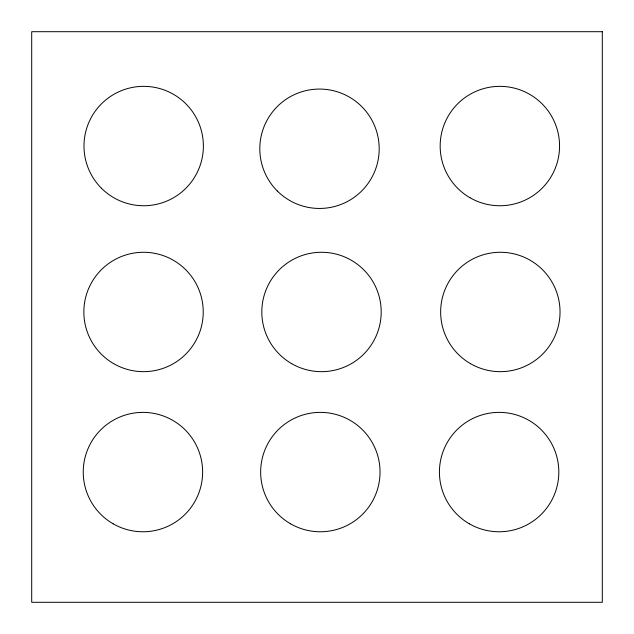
<?xml version="1.0" encoding="UTF-8"?>
<svg xmlns="http://www.w3.org/2000/svg" width="634" height="634" viewBox="0 0 634 634"><rect width="100%" height="100%" fill="white"/><g stroke="black" fill="none" stroke-linecap="round" stroke-linejoin="round"><path stroke-width="0.95" d="M602.3 31.7L31.7 31.7L31.7 602.3L602.3 602.3L602.3 31.7M277.288 190.969A59.699 59.699 0 0 0 377.159 164.206A59.699 59.699 0 0 0 304.051 91.098A59.699 59.699 0 0 0 277.288 190.969M469.271 523.771A59.699 59.699 0 0 0 558.816 472.068A59.699 59.699 0 0 0 469.271 420.374A59.699 59.699 0 0 0 469.271 523.771M290.499 523.771A59.699 59.699 0 0 0 380.043 472.068A59.699 59.699 0 0 0 290.499 420.374A59.699 59.699 0 0 0 290.499 523.771M113.09 523.771A59.699 59.699 0 0 0 202.634 472.068A59.699 59.699 0 0 0 113.09 420.374A59.699 59.699 0 0 0 113.09 523.771M470.491 363.662A59.699 59.699 0 0 0 560.036 311.968A59.699 59.699 0 0 0 470.491 260.273A59.699 59.699 0 0 0 470.491 363.662M291.656 363.662A59.699 59.699 0 0 0 381.2 311.968A59.699 59.699 0 0 0 291.656 260.273A59.699 59.699 0 0 0 291.656 363.662M113.684 363.662A59.699 59.699 0 0 0 203.229 311.968A59.699 59.699 0 0 0 113.684 260.273A59.699 59.699 0 0 0 113.684 363.662M470.016 197.745A59.699 59.699 0 0 0 559.56 146.042A59.699 59.699 0 0 0 470.016 94.347A59.699 59.699 0 0 0 470.016 197.745M101.472 188.258A59.699 59.699 0 0 0 201.343 161.496A59.699 59.699 0 0 0 128.234 88.38A59.699 59.699 0 0 0 101.472 188.258"/></g></svg>
